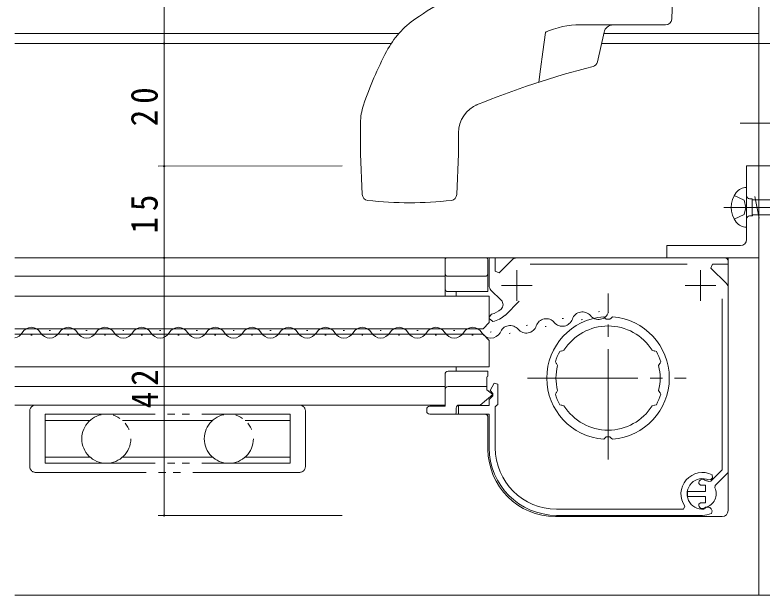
# Model space of a CAD drawing. Units: millimetres, scale not verified. Extents: x -594 to 539, y -420 to 386.
# Drawn here: x 251.1 to 373, y -218 to -123.3 of the extents above; entities that cross this region are included whole.
import ezdxf

# ---------------------------------------------------------------- set-up
doc = ezdxf.new("R2010")
doc.units = ezdxf.units.MM
doc.header["$LTSCALE"] = 2
for name, pattern in [('CHAIN2', [12, 9, -1, 1, -1]), ('DASHED3', [4, 3, -1]), ('DOUBLE_CHAIN2', [12.8, 9, -1, 0.6, -0.6, 0.6, -1])]:
    doc.linetypes.add(name, pattern=pattern)
for name, color, linetype, lineweight in [('0-3_YKK_11', 7, 'Continuous', 9), ('0-4_YKK_12', 2, 'Continuous', 9), ('0-5_YKK_13', 4, 'Continuous', 9), ('0-6_YKK_D', 6, 'Continuous', 9), ('0-7_YSS_K', 3, 'Continuous', 9)]:
    doc.layers.add(name, color=color, linetype=linetype, lineweight=lineweight)
doc.styles.add('ＭＳ ゴシック', font='')
doc.styles.get('ＭＳ ゴシック').set_extended_font_data('MS Gothic')

msp = doc.modelspace()

# ---------------------------------------------------------------- linework, layer by layer
at = {"layer": '0-3_YKK_11'}
for p, q in [((372.49, -113.865), (372.49, -127.965)), ((373.99, -127.965), (372.49, -127.965)), ((372.49, -127.965), (372.49, -147.965)), ((372.49, -127.965), (397.49, -127.965)), ((370.49, -147.965), (372.49, -147.965)), ((370.49, -159.965), (370.49, -147.965)), ((372.49, -147.965), (375.49, -147.965)), ((372.49, -147.965), (372.49, -161.465)), ((357.49, -160.965), (369.49, -160.965)), ((357.49, -162.965), (357.49, -160.965)), ((372.49, -161.465), (372.49, -162.965)), ((328.49, -162.965), (328.49, -167.5)), ((329.49, -162.965), (328.49, -162.965)), ((329.49, -165.142), (329.49, -162.965)), ((332.248, -163.258), (330.107, -165.398)), ((367.49, -162.965), (332.955, -162.965)), ((372.49, -162.965), (357.49, -162.965)), ((367.49, -163.965), (367.49, -162.965)), ((335.156, -163.965), (360.824, -163.965)), ((364.662, -164.611), (364.93, -163.965)), ((367.197, -167.147), (364.662, -164.611)), ((364.93, -163.965), (367.49, -163.965)), ((330.107, -165.398), (329.49, -165.142)), ((332.99, -164.965), (332.99, -169.965)), ((362.99, -164.965), (362.99, -169.965)), ((328.783, -168.208), (330.452, -169.876)), ((330.49, -167.465), (335.49, -167.465)), ((360.49, -167.465), (365.49, -167.465)), ((367.49, -197.972), (367.49, -167.854)), ((331.133, -172.292), (333.379, -170.046)), ((366.49, -169.631), (366.49, -197.558)), ((328.868, -172.156), (328.49, -172.641)), ((328.49, -172.641), (328.49, -172.847)), ((328.49, -172.847), (329.106, -173.333)), ((331.117, -172.307), (331.133, -172.292)), ((347.176, -172.59), (347.39, -172.78)), ((347.39, -172.78), (347.596, -172.969)), ((348.185, -172.969), (348.39, -172.78)), ((348.39, -172.78), (348.604, -172.59)), ((340.262, -178.132), (340.009, -178.22)), ((340.323, -178.158), (340.262, -178.132)), ((340.694, -178.041), (340.323, -178.158)), ((355.458, -178.158), (355.086, -178.041)), ((355.518, -178.132), (355.458, -178.158)), ((355.772, -178.22), (355.518, -178.132)), ((339.289, -179.914), (339.402, -180.157)), ((339.402, -180.157), (339.463, -180.183)), ((339.463, -180.183), (339.637, -180.531)), ((356.143, -180.531), (356.317, -180.183)), ((356.317, -180.183), (356.378, -180.157)), ((356.378, -180.157), (356.491, -179.914)), ((329.281, -183.402), (328.645, -184.62)), ((329.89, -183.551), (329.281, -183.402)), ((329.89, -186.865), (329.89, -183.551)), ((328.645, -184.62), (329.09, -185.065)), ((329.09, -185.065), (329.09, -185.465)), ((339.402, -184.973), (339.289, -185.216)), ((339.463, -184.947), (339.402, -184.973)), ((339.637, -184.599), (339.463, -184.947)), ((356.317, -184.947), (356.143, -184.599)), ((356.378, -184.973), (356.317, -184.947)), ((356.491, -185.216), (356.378, -184.973)), ((329.09, -185.465), (328.49, -186.065)), ((328.49, -186.065), (328.49, -187.065)), ((323.49, -187.065), (323.49, -188.465)), ((328.49, -187.065), (323.49, -187.065)), ((329.49, -187.265), (329.69, -187.065)), ((329.49, -193.965), (329.49, -187.265)), ((329.69, -187.065), (329.89, -186.865)), ((340.009, -186.91), (340.262, -186.998)), ((340.262, -186.998), (340.323, -186.972)), ((340.323, -186.972), (340.694, -187.089)), ((355.086, -187.089), (355.458, -186.972)), ((355.458, -186.972), (355.518, -186.998)), ((355.518, -186.998), (355.772, -186.91)), ((323.49, -188.465), (328.49, -188.465)), ((328.49, -188.465), (328.49, -193.965)), ((347.39, -192.35), (347.176, -192.539)), ((347.596, -192.16), (347.39, -192.35)), ((348.39, -192.35), (348.185, -192.16)), ((348.39, -192.35), (348.185, -192.16)), ((348.604, -192.539), (348.39, -192.35)), ((366.49, -197.558), (364.649, -199.399)), ((364.945, -198.821), (364.868, -198.341)), ((365.356, -200.106), (367.49, -197.972)), ((362.699, -199.765), (362.994, -200.015)), ((363.809, -199.276), (363.682, -199.211)), ((364.649, -199.399), (364.302, -199.455)), ((364.31, -199.182), (364.644, -199.121)), ((364.644, -199.121), (364.945, -198.821)), ((360.84, -201.065), (360.84, -201.865)), ((363.79, -201.065), (360.84, -201.065)), ((362.994, -200.015), (363.79, -200.015)), ((363.79, -200.015), (363.79, -201.065)), ((365.3, -200.453), (365.356, -200.106)), ((360.84, -201.865), (363.79, -201.865)), ((363.79, -201.865), (363.79, -202.915)), ((360.436, -203.491), (360.192, -203.965)), ((362.994, -202.915), (362.699, -203.165)), ((363.79, -202.915), (362.994, -202.915)), ((360.192, -203.965), (339.49, -203.965)), ((363.723, -203.845), (363.517, -203.955)), ((363.682, -203.719), (363.809, -203.654)), ((364.883, -204.224), (364.709, -203.922)), ((364.748, -204.647), (364.883, -204.224)), ((339.49, -204.965), (363.29, -204.965))]:
    msp.add_line(p, q, dxfattribs=at)
for centre, radius, start, end in [((369.49, -159.965), 1, 270, 0), ((332.955, -163.965), 1, 89.99997, 134.99997), ((329.49, -167.5), 1, 179.99997, 224.99997), ((366.49, -167.854), 1, 359.99997, 44.99997), ((329.745, -170.584), 1, 312.44424, 45.00002), ((327.99, -168.665), 3.6, 284.11696, 312.44423), ((327.99, -168.665), 4.8, 283.44772, 310.64478), ((347.89, -182.565), 10, 94.09602, 265.90396), ((347.89, -182.565), 9.6, 88.24271, 91.75728), ((347.89, -182.565), 10, 274.09602, 85.90396), ((347.89, -182.565), 8.5, 32.15411, 147.84587), ((347.89, -182.565), 9, 151.12994, 162.87007), ((347.89, -182.565), 9, 17.12991, 28.87004), ((347.89, -182.565), 8.5, 166.15413, 193.84586), ((347.89, -182.565), 8.5, 346.15413, 13.84586), ((347.89, -182.565), 9, 197.12991, 208.87006), ((347.89, -182.565), 9, 331.12993, 342.87007), ((347.89, -182.565), 8.5, 212.15411, 327.84587), ((347.89, -182.565), 9.6, 268.24271, 271.75728), ((339.49, -193.965), 11, 180, 269.99998), ((339.49, -193.965), 10, 180, 269.99998), ((363.29, -201.465), 3.5, 63.20996, 215.37654), ((363.29, -201.465), 2.5, 65.92482, 275.2007), ((363.29, -199.665), 0.6, 49.19556, 189.59406), ((363.29, -201.465), 2.25, 63.28389, 76.66527), ((363.29, -201.465), 2.25, 283.33473, 26.71609), ((363.29, -203.265), 0.6, 170.40593, 310.80443), ((364.189, -204.222), 0.6, 47.91496, 141.0163), ((363.29, -201.465), 3.5, 269.99998, 294.62061), ((364.189, -204.222), 0.6, 30.00021, 47.91516)]:
    msp.add_arc(centre, radius, start, end, dxfattribs=at)
at = {"layer": '0-4_YKK_12'}
for p, q in [((251.083, -126.335), (313.775, -126.335)), ((347.216, -126.335), (372.49, -126.335)), ((251.083, -127.965), (312.521, -127.965)), ((346.89, -127.965), (372.79, -127.965)), ((251.083, -162.965), (344.49, -162.965)), ((321.29, -162.964), (321.29, -169.214)), ((251.083, -165.965), (321.29, -165.964)), ((251.083, -169.215), (328.49, -169.214)), ((328.49, -169.214), (328.49, -173.514)), ((328.49, -169.214), (328.49, -173.514)), ((346.518, -171.716), (346.321, -171.753)), ((340.622, -172.827), (340.425, -172.864)), ((343.711, -173.018), (343.514, -173.055)), ((327.49, -174.514), (328.49, -173.514)), ((327.49, -174.515), (328.49, -173.514)), ((334.726, -173.939), (334.529, -173.976)), ((337.815, -174.13), (337.618, -174.167)), ((251.083, -174.515), (327.49, -174.514)), ((251.083, -175.415), (327.49, -175.414)), ((253.876, -175.544), (253.676, -175.544)), ((256.876, -174.784), (256.676, -174.784)), ((259.876, -175.544), (259.676, -175.544)), ((262.876, -174.784), (262.676, -174.784)), ((265.876, -175.544), (265.676, -175.544)), ((268.876, -174.784), (268.676, -174.784)), ((271.876, -175.544), (271.676, -175.544)), ((274.876, -174.784), (274.676, -174.784)), ((277.876, -175.544), (277.676, -175.544)), ((280.876, -174.784), (280.676, -174.784)), ((283.876, -175.544), (283.676, -175.544)), ((286.876, -174.784), (286.676, -174.784)), ((289.876, -175.544), (289.676, -175.544)), ((292.876, -174.784), (292.676, -174.784)), ((295.876, -175.544), (295.676, -175.544)), ((298.876, -174.784), (298.676, -174.784)), ((301.876, -175.544), (301.676, -175.544)), ((304.876, -174.784), (304.676, -174.784)), ((307.876, -175.544), (307.676, -175.544)), ((310.876, -174.784), (310.676, -174.784)), ((313.876, -175.544), (313.676, -175.544)), ((316.876, -174.784), (316.676, -174.784)), ((319.876, -175.544), (319.676, -175.544)), ((322.876, -174.784), (322.676, -174.784)), ((325.876, -175.544), (325.676, -175.544)), ((327.49, -175.414), (328.49, -176.414)), ((327.49, -175.414), (328.49, -176.414)), ((328.83, -175.05), (328.633, -175.087)), ((331.918, -175.242), (331.722, -175.279)), ((328.49, -176.414), (328.49, -180.714)), ((328.49, -176.414), (328.49, -180.715)), ((251.083, -180.715), (328.49, -180.714)), ((251.083, -183.965), (321.29, -183.964)), ((251.083, -186.965), (321.29, -186.964))]:
    msp.add_line(p, q, dxfattribs=at)
at = {"layer": '0-4_YKK_12', "linetype": 'CHAIN2'}
for p, q in [((347.89, -195.849), (347.89, -168.781)), ((334.761, -182.564), (360.634, -182.564))]:
    msp.add_line(p, q, dxfattribs=at)
at = {"layer": '0-4_YKK_12'}
for centre, start, end in [((343.697, -173.487), 39.87874, 161.47365), ((346.335, -171.284), 219.87874, 341.47365), ((337.801, -174.599), 39.87874, 161.47365), ((340.439, -172.395), 219.87874, 341.47365), ((253.776, -176.003), 29.20253, 150.79745), ((259.776, -176.003), 29.20253, 150.79745), ((265.776, -176.003), 29.20253, 150.79745), ((271.776, -176.003), 29.20253, 150.79745), ((277.776, -176.003), 29.20253, 150.79745), ((283.776, -176.003), 29.20253, 150.79745), ((289.776, -176.003), 29.20253, 150.79745), ((295.776, -176.003), 29.20253, 150.79745), ((301.776, -176.003), 29.20253, 150.79745), ((307.776, -176.003), 29.20253, 150.79745), ((313.776, -176.003), 29.20253, 150.79745), ((319.776, -176.003), 29.20253, 150.79745), ((325.776, -176.003), 29.20253, 150.79745), ((331.905, -175.71), 39.87874, 161.47365), ((334.542, -173.507), 219.87874, 341.47365), ((250.776, -174.326), 280.28986, 330.79745), ((256.776, -174.326), 209.20253, 330.79745), ((262.776, -174.326), 209.20253, 330.79745), ((268.776, -174.326), 209.20253, 330.79745), ((274.776, -174.326), 209.20253, 330.79745), ((280.776, -174.326), 209.20253, 330.79745), ((286.776, -174.326), 209.20253, 330.79745), ((292.776, -174.326), 209.20253, 330.79745), ((298.776, -174.326), 209.20253, 330.79745), ((304.776, -174.326), 209.20253, 330.79745), ((310.776, -174.326), 209.20253, 330.79745), ((316.776, -174.326), 209.20253, 330.79745), ((322.776, -174.326), 209.20253, 330.79745), ((328.776, -174.326), 209.20253, 330.79745)]:
    msp.add_arc(centre, 1.718, start, end, dxfattribs=at)
at = {"layer": '0-5_YKK_13'}
for p, q in [((358.454, -119), (358.279, -124)), ((339.743, -125.421), (338.981, -125.654)), ((340.461, -125.236), (339.743, -125.421)), ((341.185, -125.092), (340.461, -125.236)), ((341.906, -124.999), (341.185, -125.092)), ((342.627, -124.965), (341.906, -124.999)), ((357.28, -124.965), (342.627, -124.965)), ((337.657, -126.176), (337.243, -129.353)), ((337.66, -126.166), (337.657, -126.176)), ((337.667, -126.157), (337.66, -126.166)), ((337.693, -126.137), (337.667, -126.157)), ((337.723, -126.12), (337.693, -126.137)), ((337.772, -126.096), (337.723, -126.12)), ((337.85, -126.063), (337.772, -126.096)), ((337.974, -126.013), (337.85, -126.063)), ((338.173, -125.937), (337.974, -126.013)), ((338.488, -125.823), (338.173, -125.937)), ((338.981, -125.654), (338.488, -125.823)), ((347.231, -126.143), (346.171, -130.963)), ((337.243, -129.353), (336.863, -132.159)), ((336.863, -132.159), (336.568, -134.301)), ((307.49, -145.965), (307.49, -140.934)), ((323.49, -145.965), (323.49, -142.561)), ((307.781, -152.622), (307.49, -145.965)), ((323.49, -145.965), (323.199, -152.622)), ((370.49, -151.465), (370.49, -157.965)), ((370.49, -156.115), (370.49, -153.315)), ((370.49, -153.315), (370.49, -156.115)), ((370.99, -153.315), (371.426, -153.315)), ((371.426, -153.315), (371.426, -156.115)), ((371.426, -153.475), (391.552, -153.475)), ((371.86, -152.965), (372.56, -156.465)), ((371.442, -156.115), (371.526, -155.955)), ((370.99, -156.115), (371.442, -156.115)), ((366.99, -162.965), (321.59, -162.965)), ((328.29, -168.465), (328.29, -163.265)), ((328.29, -168.258), (328.29, -163.265)), ((367.49, -163.465), (367.49, -204.165)), ((321.79, -165.965), (327.79, -165.965)), ((328.29, -168.465), (328.29, -165.965)), ((328.29, -168.465), (328.29, -167.827)), ((321.79, -168.465), (328.29, -168.465)), ((323.09, -169.215), (323.09, -168.465)), ((321.79, -181.465), (328.29, -181.465)), ((323.09, -181.465), (323.09, -180.715)), ((328.29, -182.265), (328.29, -181.465)), ((321.29, -181.965), (321.29, -187.165)), ((328.09, -184.465), (328.09, -182.465)), ((328.09, -183.965), (321.79, -183.965)), ((329.09, -185.265), (326.99, -186.965)), ((329.09, -185.265), (328.09, -184.465)), ((318.29, -187.965), (318.29, -187.665)), ((321.29, -187.165), (318.79, -187.165)), ((323.09, -188.265), (323.09, -187.465)), ((326.99, -186.965), (323.59, -186.965)), ((327.79, -188.465), (318.79, -188.465)), ((328.29, -188.965), (328.29, -194.165)), ((339.29, -205.165), (366.49, -205.165))]:
    msp.add_line(p, q, dxfattribs=at)
at = {"layer": '0-5_YKK_13', "linetype": 'CHAIN2'}
for p, q in [((369.46, -140.965), (379.241, -140.965)), ((366.804, -154.715), (396.695, -154.715))]:
    msp.add_line(p, q, dxfattribs=at)
at = {"layer": '0-5_YKK_13', "linetype": 'DASHED3'}
for p, q in [((368.498, -152.765), (370.112, -153.57)), ((370.112, -153.57), (370.398, -154.715)), ((370.112, -155.86), (370.398, -154.715)), ((368.498, -156.665), (370.112, -155.86))]:
    msp.add_line(p, q, dxfattribs=at)
at = {"layer": '0-5_YKK_13', "linetype": 'DOUBLE_CHAIN2'}
for p, q in [((297.494, -186.965), (254.494, -186.965)), ((253.494, -187.965), (253.494, -196.965)), ((255.994, -188.465), (295.994, -188.465)), ((295.994, -188.465), (295.994, -196.465)), ((298.494, -196.965), (298.494, -187.965)), ((255.994, -189.465), (263.348, -189.465)), ((268.64, -189.465), (283.348, -189.465)), ((288.64, -189.465), (295.994, -189.465)), ((255.994, -195.465), (263.348, -195.465)), ((268.64, -195.465), (283.348, -195.465)), ((288.64, -195.465), (295.994, -195.465)), ((254.494, -197.965), (297.494, -197.965))]:
    msp.add_line(p, q, dxfattribs=at)
at = {"layer": '0-5_YKK_13'}
msp.add_lwpolyline([(392.063, -155.763), (391.434, -155.955), (371.526, -155.955)], dxfattribs=at)
at = {"layer": '0-5_YKK_13', "linetype": 'DOUBLE_CHAIN2'}
msp.add_lwpolyline([(255.994, -188.465), (255.994, -196.465), (295.994, -196.465)], dxfattribs=at)
for centre in [(265.994, -192.465), (285.994, -192.465)]:
    msp.add_circle(centre, 4, dxfattribs=at)
at = {"layer": '0-5_YKK_13'}
for centre, radius, start, end in [((353.39, -177.44), 65, 113.98265, 124.58649), ((325.008, -136.276), 15, 124.58649, 152.13547), ((357.28, -123.965), 1, 269.99998, 358), ((348.696, -126.465), 1.5, 90, 167.59258), ((364.79, -157.308), 60, 152.13547, 161.27295), ((345.194, -130.749), 1, 284.46039, 347.59258), ((382.9, -276.965), 150, 104.46039, 112.17894), ((316.49, -140.934), 9, 161.27295, 180), ((328.49, -142.561), 5, 112.03923, 180), ((371.99, -154.715), 4, 142.75221, 217.24777), ((370.478, -153.565), 2.1, 90, 142.75221), ((308.78, -152.579), 1, 182.49998, 263.41335), ((315.49, -94.465), 59.5, 263.41335, 276.58664), ((322.201, -152.579), 1, 276.58664, 357.49998), ((370.99, -152.815), 0.5, 180, 270), ((370.478, -155.865), 2.1, 217.24777, 270), ((370.99, -156.615), 0.5, 90, 180), ((321.59, -163.265), 0.3, 90, 180), ((327.99, -163.265), 0.3, 0, 90), ((366.99, -163.465), 0.5, 0, 90), ((321.79, -165.465), 0.5, 180, 270), ((327.79, -165.465), 0.5, 270, 0), ((321.79, -167.965), 0.5, 180, 270), ((321.79, -181.965), 0.5, 90, 180), ((328.29, -182.465), 0.2, 90, 180), ((321.79, -184.465), 0.5, 90, 180), ((318.79, -187.665), 0.5, 90, 180), ((323.59, -187.465), 0.5, 90, 180), ((318.79, -187.965), 0.5, 180, 270), ((322.89, -188.265), 0.2, 270, 0), ((327.79, -188.965), 0.5, 0, 90), ((339.29, -194.165), 11, 180, 270), ((366.49, -204.165), 1, 270, 0)]:
    msp.add_arc(centre, radius, start, end, dxfattribs=at)
at = {"layer": '0-5_YKK_13', "linetype": 'DOUBLE_CHAIN2'}
for centre, start, end in [((254.494, -187.965), 90, 180), ((297.494, -187.965), 0, 90), ((254.494, -196.965), 180, 270), ((297.494, -196.965), 270, 0)]:
    msp.add_arc(centre, 1, start, end, dxfattribs=at)
at = {"layer": '0-6_YKK_D'}
for p, q in [((275.442, -57.965), (275.442, -127.965)), ((304.49, -127.965), (274.442, -127.965)), ((304.49, -127.968), (274.442, -127.97)), ((275.442, -127.97), (275.443, -147.97)), ((304.49, -147.968), (274.442, -147.97)), ((304.49, -147.968), (274.443, -147.97)), ((275.442, -147.97), (275.442, -162.969)), ((304.49, -162.968), (274.441, -162.969)), ((304.49, -162.968), (274.442, -162.969)), ((275.441, -162.969), (275.443, -204.968)), ((304.49, -204.967), (274.443, -204.968))]:
    msp.add_line(p, q, dxfattribs=at)
for centre, start, end in [((275.442, -127.965), 90, 270), ((275.442, -127.97), 90.00282, 270.00282), ((275.442, -127.965), 270, 90), ((275.442, -127.97), 270.00282, 90.00282), ((275.442, -147.97), 90.00282, 270.00282), ((275.443, -147.97), 90.00282, 270.00282), ((275.442, -147.97), 270.00282, 90.00282), ((275.443, -147.97), 270.00282, 90.00282), ((275.441, -162.969), 90.00282, 270.00282), ((275.442, -162.969), 90.00282, 270.00282), ((275.441, -162.969), 270.00282, 90.00282), ((275.442, -162.969), 270.00282, 90.00282), ((275.443, -204.968), 90.00282, 270.00282), ((275.443, -204.968), 270.00282, 90.00282)]:
    msp.add_arc(centre, 0.106, start, end, dxfattribs=at)
at = {"layer": '0-7_YSS_K'}
for p, q in [((372.49, -147.965), (375.49, -147.965)), ((372.49, -147.965), (372.49, -217.965)), ((372.49, -217.965), (251.083, -217.965)), ((372.49, -217.965), (397.49, -217.965))]:
    msp.add_line(p, q, dxfattribs=at)

# ---------------------------------------------------------------- texts
at = {"layer": '0-6_YKK_D', "color": 7, "char_height": 4.399, "attachment_point": 7, "rotation": 90.003, "style": 'ＭＳ ゴシック'}
for s, insert in [('\\T1.36;\\W0.9;20', (274.442, -141.49)), ('\\T1.36;\\W0.9;15', (274.442, -158.989)), ('\\T1.36;\\W0.9;42', (274.442, -187.488))]:
    msp.add_mtext(s, dxfattribs=dict(at, insert=insert))

doc.saveas('drawing.dxf')
